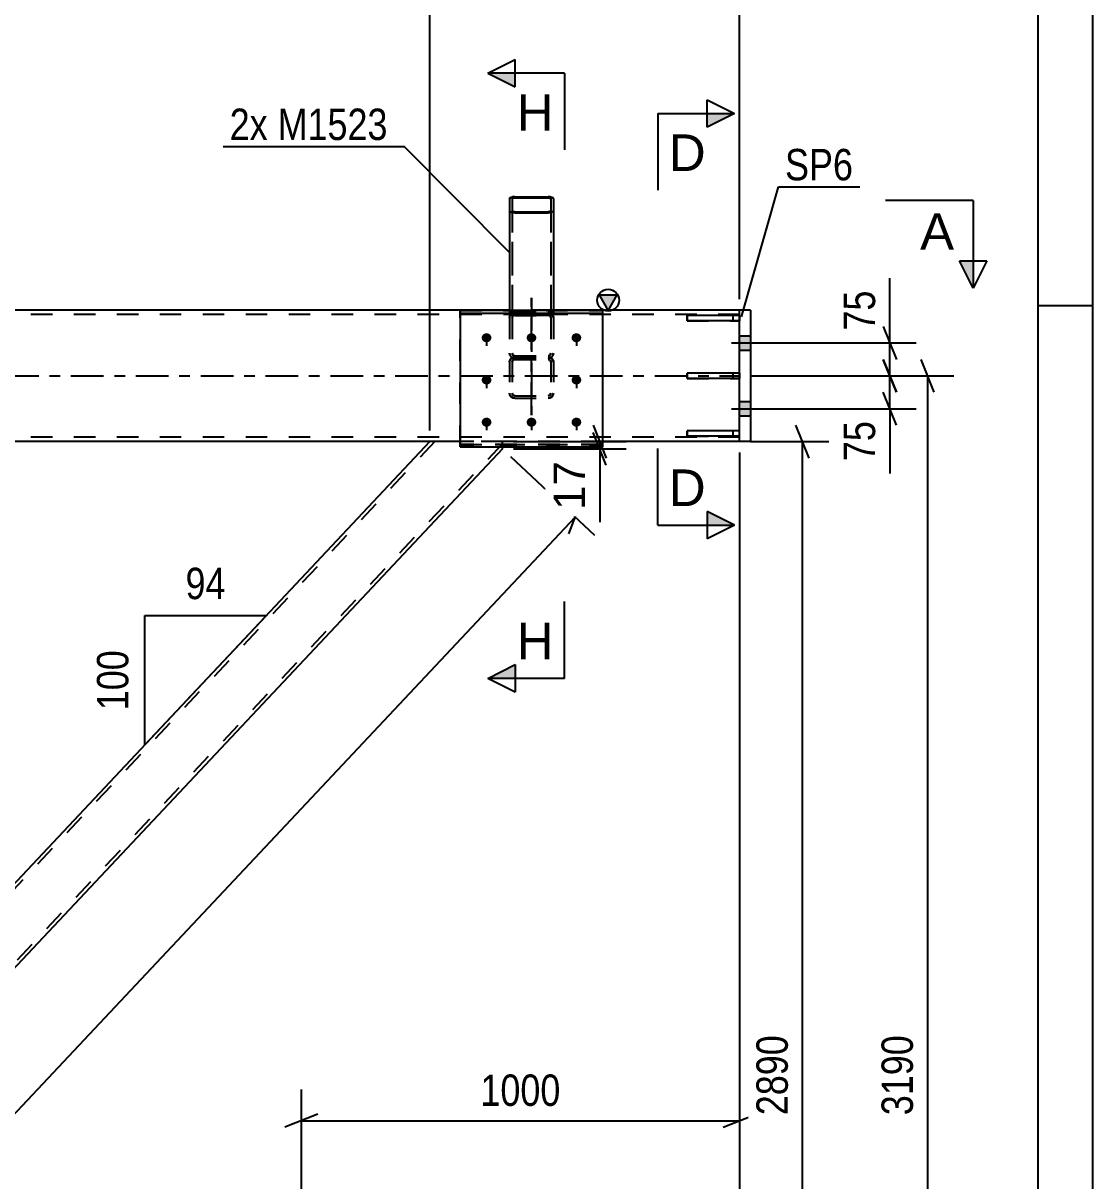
# Model space of a CAD drawing. Header units: millimetres. Extents: x -91 to 750, y -441 to 153.
# Drawn here: x 652.6 to 750.2, y -73.4 to 32.2 of the extents above; entities that cross this region are included whole.
import ezdxf

# ---------------------------------------------------------------- set-up
doc = ezdxf.new("R2010")
doc.units = ezdxf.units.MM
doc.linetypes.add('DXK_LINE_DOT2', pattern=[3.9198, 1.9599, -1.9599])
doc.linetypes.add('DXK_LINE_DOT3', pattern=[5.9187, 2.979, -0.9799, 0.9799, -0.9799])
doc.styles.add('Arial', font='ARIAL.TTF', dxfattribs={"height": 0.2})
doc.styles.add('Arial Narrow', font='ARIALN.TTF', dxfattribs={"height": 0.2})

# ---------------------------------------------------------------- blocks, each defined once
blk = doc.blocks.new('Unknown-761553909-1135')
at = {"color": 5, "linetype": 'Continuous'}
for p, q in [((750.23, -440.61), (750.23, 153.39)), ((745.23, -435.61), (745.23, 148.39)), ((750.23, 6.39), (745.23, 6.39))]:
    blk.add_line(p, q, dxfattribs=at)
blk = doc.blocks.new('Part-761553909-5133 - 4989')
at = {"color": 2, "linetype": 'Continuous'}
for p, q in [((718, -6), (718, 6)), ((719, 6), (718, 6)), ((719, 6), (719, -6)), ((719, -6), (718, -6))]:
    blk.add_line(p, q, dxfattribs=at)
blk = doc.blocks.new('Part-761553909-5236 - 4989')
at = {"color": 7, "linetype": 'DXK_LINE_DOT2'}
for p, q in [((690.17, -6), (581.64, -121.41)), ((696.36, -6.19), (587.83, -121.6)), ((696.36, -6), (689.73, -6)), ((696.36, -6.48), (696.36, -6))]:
    blk.add_line(p, q, dxfattribs=at)
at = {"color": 2, "linetype": 'Continuous'}
for p, q in [((689.73, -6), (639, -59.95)), ((696.36, -6.66), (588.27, -121.6)), ((696.36, -6.66), (696.36, -6.48))]:
    blk.add_line(p, q, dxfattribs=at)
blk = doc.blocks.new('Part-761553909-5281 - 4989')
at = {"color": 7, "linetype": 'DXK_LINE_DOT3'}
blk.add_line((699, 7.12), (699, -3.58), dxfattribs=at)
at = {"color": 7, "linetype": 'DXK_LINE_DOT2'}
for p, q in [((697, 5.31), (697.04, 5.51)), ((697, 5.31), (697, -1.59)), ((697.26, 5.41), (697.24, 5.31)), ((697.24, 5.31), (697.24, -1.59)), ((697.31, 5.5), (697.26, 5.41)), ((697.3, 5.79), (697.48, 5.83)), ((697.39, 5.55), (697.31, 5.5)), ((697.48, 5.57), (697.39, 5.55)), ((697.48, 5.83), (700.52, 5.83)), ((697.48, 5.57), (700.52, 5.57)), ((700.52, 5.83), (700.7, 5.79)), ((700.61, 5.55), (700.52, 5.57)), ((700.69, 5.5), (700.61, 5.55)), ((700.74, 5.41), (700.69, 5.5)), ((700.76, 5.31), (700.74, 5.41)), ((700.76, 5.31), (700.76, -1.59)), ((700.96, 5.51), (701, 5.31)), ((701, 5.31), (701, -1.59)), ((697.04, 1.88), (697, 2.08)), ((697.04, 1.44), (697, 1.27)), ((697.14, 1.59), (697.04, 1.44)), ((697.3, 1.69), (697.14, 1.59)), ((697.24, 2.08), (697.26, 1.98)), ((697.24, 1.27), (697.26, 1.36)), ((697.26, 1.98), (697.31, 1.9)), ((697.26, 1.36), (697.31, 1.43)), ((697.48, 1.72), (697.3, 1.69)), ((697.48, 1.57), (697.3, 1.61)), ((697.31, 1.9), (697.39, 1.84)), ((697.31, 1.43), (697.39, 1.48)), ((697.39, 1.84), (697.48, 1.82)), ((697.39, 1.48), (697.48, 1.5)), ((697.48, 1.82), (700.52, 1.82)), ((697.48, 1.72), (700.52, 1.72)), ((697.48, 1.57), (700.52, 1.57)), ((697.48, 1.5), (700.52, 1.5)), ((700.52, 1.82), (700.61, 1.84)), ((700.7, 1.69), (700.52, 1.72)), ((700.7, 1.61), (700.52, 1.57)), ((700.52, 1.5), (700.61, 1.48)), ((700.61, 1.84), (700.69, 1.9)), ((700.61, 1.48), (700.69, 1.43)), ((700.69, 1.9), (700.74, 1.98)), ((700.69, 1.43), (700.74, 1.36)), ((700.86, 1.59), (700.7, 1.69)), ((700.74, 1.98), (700.76, 2.08)), ((700.74, 1.36), (700.76, 1.27)), ((700.96, 1.44), (700.86, 1.59)), ((701, 2.08), (700.96, 1.88)), ((701, 1.27), (700.96, 1.44)), ((697, -1.59), (697.04, -1.76)), ((697.04, -1.76), (697.14, -1.91)), ((697.14, -1.91), (697.3, -2)), ((697.26, -1.67), (697.24, -1.59)), ((697.31, -1.75), (697.26, -1.67)), ((697.3, -2), (697.48, -2.04)), ((697.39, -1.79), (697.31, -1.75)), ((697.48, -1.81), (697.39, -1.79)), ((697.48, -1.81), (700.52, -1.81)), ((697.48, -2.04), (700.52, -2.04)), ((700.61, -1.79), (700.52, -1.81)), ((700.52, -2.04), (700.7, -2)), ((700.69, -1.75), (700.61, -1.79)), ((700.74, -1.67), (700.69, -1.75)), ((700.7, -2), (700.86, -1.91)), ((700.76, -1.59), (700.74, -1.67)), ((700.86, -1.91), (700.96, -1.76)), ((700.96, -1.76), (701, -1.59))]:
    blk.add_line(p, q, dxfattribs=at)
for centre, start, end in [((697.5, 5.33), 114.3199, 159.2417), ((700.5, 5.33), 20.7583, 65.6801), ((697.5, 2.06), 200.7583, 245.6801), ((700.5, 2.06), 294.3199, 339.2417)]:
    blk.add_arc(centre, 0.496, start, end, dxfattribs=at)
blk = doc.blocks.new('Part-761553909-5307 - 4989')
at = {"color": 7, "linetype": 'DXK_LINE_DOT3'}
blk.add_line((699, -3.58), (699, 7.12), dxfattribs=at)
at = {"color": 7, "linetype": 'DXK_LINE_DOT2'}
for p, q in [((697.04, 5.51), (697, 5.31)), ((697, 5.31), (697, -1.59)), ((697.24, 5.31), (697.26, 5.41)), ((697.24, 5.31), (697.24, -1.59)), ((697.26, 5.41), (697.31, 5.5)), ((697.48, 5.83), (697.3, 5.79)), ((697.31, 5.5), (697.39, 5.55)), ((697.39, 5.55), (697.48, 5.57)), ((697.48, 5.83), (700.52, 5.83)), ((697.48, 5.57), (700.52, 5.57)), ((700.7, 5.79), (700.52, 5.83)), ((700.52, 5.57), (700.61, 5.55)), ((700.61, 5.55), (700.69, 5.5)), ((700.69, 5.5), (700.74, 5.41)), ((700.74, 5.41), (700.76, 5.31)), ((700.76, 5.31), (700.76, -1.59)), ((701, 5.31), (700.96, 5.51)), ((701, 5.31), (701, -1.59)), ((697, 2.08), (697.04, 1.88)), ((697, 1.27), (697.04, 1.44)), ((697.04, 1.44), (697.14, 1.59)), ((697.14, 1.59), (697.3, 1.69)), ((697.26, 1.98), (697.24, 2.08)), ((697.26, 1.36), (697.24, 1.27)), ((697.31, 1.9), (697.26, 1.98)), ((697.31, 1.43), (697.26, 1.36)), ((697.3, 1.69), (697.48, 1.72)), ((697.3, 1.61), (697.39, 1.59)), ((697.39, 1.84), (697.31, 1.9)), ((697.39, 1.48), (697.31, 1.43)), ((697.48, 1.82), (697.39, 1.84)), ((697.39, 1.59), (697.48, 1.57)), ((697.48, 1.5), (697.39, 1.48)), ((697.48, 1.82), (700.52, 1.82)), ((697.48, 1.72), (700.52, 1.72)), ((697.48, 1.57), (700.52, 1.57)), ((697.48, 1.5), (700.52, 1.5)), ((700.61, 1.84), (700.52, 1.82)), ((700.52, 1.72), (700.7, 1.69)), ((700.52, 1.57), (700.69, 1.6)), ((700.61, 1.48), (700.52, 1.5)), ((700.69, 1.9), (700.61, 1.84)), ((700.69, 1.43), (700.61, 1.48)), ((700.74, 1.98), (700.69, 1.9)), ((700.69, 1.6), (700.7, 1.61)), ((700.74, 1.36), (700.69, 1.43)), ((700.7, 1.69), (700.86, 1.59)), ((700.76, 2.08), (700.74, 1.98)), ((700.76, 1.27), (700.74, 1.36)), ((700.86, 1.59), (700.96, 1.44)), ((700.96, 1.88), (701, 2.08)), ((700.96, 1.44), (701, 1.27)), ((697.04, -1.76), (697, -1.59)), ((697.14, -1.91), (697.04, -1.76)), ((697.3, -2), (697.14, -1.91)), ((697.24, -1.59), (697.26, -1.67)), ((697.26, -1.67), (697.31, -1.75)), ((697.48, -2.04), (697.3, -2)), ((697.31, -1.75), (697.39, -1.79)), ((697.39, -1.79), (697.48, -1.81)), ((697.48, -1.81), (700.52, -1.81)), ((697.48, -2.04), (700.52, -2.04)), ((700.52, -1.81), (700.61, -1.79)), ((700.7, -2), (700.52, -2.04)), ((700.61, -1.79), (700.69, -1.75)), ((700.69, -1.75), (700.74, -1.67)), ((700.86, -1.91), (700.7, -2)), ((700.74, -1.67), (700.76, -1.59)), ((700.96, -1.76), (700.86, -1.91)), ((701, -1.59), (700.96, -1.76))]:
    blk.add_line(p, q, dxfattribs=at)
for centre, start, end in [((697.5, 5.33), 114.32, 159.2417), ((700.5, 5.33), 20.7583, 65.68), ((697.5, 2.06), 200.7583, 245.68), ((700.5, 2.06), 294.32, 339.2417)]:
    blk.add_arc(centre, 0.496, start, end, dxfattribs=at)
blk = doc.blocks.new('Part-761553909-5310 - 4989')
at = {"color": 2, "linetype": 'Continuous'}
for p, q in [((705.5, 5.95), (692.5, 5.95)), ((692.5, 5.95), (692.5, -6.48)), ((692.5, 5.73), (705.5, 5.73)), ((705.5, -6.48), (705.5, 5.95)), ((692.5, -6.48), (705.5, -6.48))]:
    blk.add_line(p, q, dxfattribs=at)
at = {"color": 7, "linetype": 'DXK_LINE_DOT2'}
blk.add_line((692.5, -6.27), (705.5, -6.27), dxfattribs=at)
blk = doc.blocks.new('Part-761553909-5313 - 4989')
at = {"color": 7, "linetype": 'DXK_LINE_DOT2'}
for p, q in [((692.5, -6.48), (692.5, 5.95)), ((692.5, 5.95), (705.5, 5.95)), ((692.5, 5.73), (705.5, 5.73)), ((705.5, -6.48), (705.5, 5.95)), ((705.5, -6.27), (692.5, -6.27)), ((705.5, -6.48), (692.5, -6.48))]:
    blk.add_line(p, q, dxfattribs=at)
blk = doc.blocks.new('Part-761553909-5329 - 4989')
at = {"color": 2, "linetype": 'Continuous'}
for p, q in [((713.2, -0.24), (713.2, 0.24)), ((718, 0.24), (713.2, 0.24)), ((718, 0.24), (718, -0.24)), ((718, -0.24), (713.2, -0.24))]:
    blk.add_line(p, q, dxfattribs=at)
at = {"color": 7, "linetype": 'DXK_LINE_DOT2'}
for p, q in [((717.4, -0.24), (717.4, 0.24)), ((718, 0.24), (718, 0.24)), ((718, 0.24), (718, 0.24)), ((718, -0.24), (718, -0.24)), ((718, -0.24), (718, -0.24))]:
    blk.add_line(p, q, dxfattribs=at)
blk = doc.blocks.new('Part-761553909-5330 - 4989')
at = {"color": 2, "linetype": 'Continuous'}
for p, q in [((713.2, 5.02), (713.2, 5.5)), ((718, 5.5), (713.2, 5.5)), ((718, 5.5), (718, 5.02)), ((718, 5.02), (713.2, 5.02))]:
    blk.add_line(p, q, dxfattribs=at)
at = {"color": 7, "linetype": 'DXK_LINE_DOT2'}
for p, q in [((717.4, 5.02), (717.4, 5.5)), ((718, 5.5), (718, 5.5)), ((718, 5.5), (718, 5.5)), ((718, 5.02), (718, 5.02)), ((718, 5.02), (718, 5.02))]:
    blk.add_line(p, q, dxfattribs=at)
blk = doc.blocks.new('Part-761553909-5331 - 4989')
at = {"color": 2, "linetype": 'Continuous'}
for p, q in [((713.2, -5.5), (713.2, -5.02)), ((718, -5.02), (713.2, -5.02)), ((718, -5.5), (718, -5.02)), ((718, -5.5), (713.2, -5.5))]:
    blk.add_line(p, q, dxfattribs=at)
at = {"color": 7, "linetype": 'DXK_LINE_DOT2'}
for p, q in [((717.4, -5.5), (717.4, -5.02)), ((718, -5.02), (718, -5.02)), ((718, -5.02), (718, -5.02)), ((718, -5.5), (718, -5.5)), ((718, -5.5), (718, -5.5))]:
    blk.add_line(p, q, dxfattribs=at)
blk = doc.blocks.new('Part-761553909-5332 - 4989')
at = {"color": 7, "linetype": 'DXK_LINE_DOT2'}
for p, q in [((718, 0.24), (713.2, 0.24)), ((713.2, 0.24), (713.2, -0.24)), ((717.4, -0.24), (717.4, 0.24)), ((718, -0.24), (718, 0.24)), ((713.2, -0.24), (718, -0.24))]:
    blk.add_line(p, q, dxfattribs=at)
blk = doc.blocks.new('Part-761553909-5333 - 4989')
at = {"color": 7, "linetype": 'DXK_LINE_DOT2'}
for p, q in [((718, 5.5), (713.2, 5.5)), ((713.2, 5.5), (713.2, 5.02)), ((717.4, 5.02), (717.4, 5.5)), ((718, 5.02), (718, 5.5)), ((713.2, 5.02), (718, 5.02))]:
    blk.add_line(p, q, dxfattribs=at)
blk = doc.blocks.new('Part-761553909-5334 - 4989')
at = {"color": 7, "linetype": 'DXK_LINE_DOT2'}
for p, q in [((718, -5.02), (713.2, -5.02)), ((713.2, -5.02), (713.2, -5.5)), ((717.4, -5.5), (717.4, -5.02)), ((718, -5.5), (718, -5.02)), ((713.2, -5.5), (718, -5.5))]:
    blk.add_line(p, q, dxfattribs=at)
blk = doc.blocks.new('Part-761553909-5339 - 4989')
at = {"linetype": 'Continuous'}
blk.add_hatch(color=2, dxfattribs=at).paths.add_polyline_path([(706, 6), (705.2, 7.4), (706.8, 7.4)])
at = {"color": 2, "linetype": 'Continuous'}
for p, q in [((706, 6), (705.2, 7.4)), ((705.2, 7.4), (706.8, 7.4)), ((706.8, 7.4), (706, 6)), ((697, 6), (461, 6)), ((718, 6), (701, 6)), ((692.5, -6), (465.5, -6)), ((718, -6), (705.5, -6))]:
    blk.add_line(p, q, dxfattribs=at)
at = {"color": 7, "linetype": 'DXK_LINE_DOT2'}
for p, q in [((718, 5.6), (0, 5.6)), ((701, 6), (697, 6)), ((718, -6), (718, 6)), ((718, -5.6), (0, -5.6)), ((705.5, -6), (692.5, -6))]:
    blk.add_line(p, q, dxfattribs=at)
at = {"color": 7, "linetype": 'DXK_LINE_DOT3'}
blk.add_line((0, 0), (718, 0), dxfattribs=at)
at = {"color": 2, "linetype": 'Continuous'}
blk.add_circle((706, 6.9), 1, dxfattribs=at)
blk = doc.blocks.new('Bolt-761553909-5409 - 4989')
at = {"linetype": 'Continuous'}
for points in [[(694.9, 3.89), (694.99, 3.88), (695.08, 3.85), (695.16, 3.81), (695.23, 3.75), (695.28, 3.68), (695.32, 3.6), (695.34, 3.52), (695.34, 3.43), (695.32, 3.35), (695.28, 3.27), (695.23, 3.2), (695.16, 3.14), (695.08, 3.1), (694.99, 3.07), (694.9, 3.06), (694.81, 3.07), (694.72, 3.1), (694.64, 3.14), (694.57, 3.2), (694.52, 3.27), (694.48, 3.35), (694.46, 3.43), (694.46, 3.52), (694.48, 3.6), (694.52, 3.68), (694.57, 3.75), (694.64, 3.81), (694.72, 3.85), (694.81, 3.88)], [(699, 3.89), (699.09, 3.88), (699.18, 3.85), (699.26, 3.81), (699.33, 3.75), (699.38, 3.68), (699.42, 3.6), (699.44, 3.52), (699.44, 3.43), (699.42, 3.35), (699.38, 3.27), (699.33, 3.2), (699.26, 3.14), (699.18, 3.1), (699.09, 3.07), (699, 3.06), (698.91, 3.07), (698.82, 3.1), (698.74, 3.14), (698.67, 3.2), (698.62, 3.27), (698.58, 3.35), (698.56, 3.43), (698.56, 3.52), (698.58, 3.6), (698.62, 3.68), (698.67, 3.75), (698.74, 3.81), (698.82, 3.85), (698.91, 3.88)], [(703.1, 3.89), (703.19, 3.88), (703.28, 3.85), (703.36, 3.81), (703.43, 3.75), (703.48, 3.68), (703.52, 3.6), (703.54, 3.52), (703.54, 3.43), (703.52, 3.35), (703.48, 3.27), (703.43, 3.2), (703.36, 3.14), (703.28, 3.1), (703.19, 3.07), (703.1, 3.06), (703.01, 3.07), (702.92, 3.1), (702.84, 3.14), (702.77, 3.2), (702.72, 3.27), (702.68, 3.35), (702.66, 3.43), (702.66, 3.52), (702.68, 3.6), (702.72, 3.68), (702.77, 3.75), (702.84, 3.81), (702.92, 3.85), (703.01, 3.88)], [(694.9, 0.04), (694.99, 0.03), (695.08, 0), (695.16, -0.04), (695.23, -0.1), (695.28, -0.17), (695.32, -0.25), (695.34, -0.33), (695.34, -0.42), (695.32, -0.5), (695.28, -0.58), (695.23, -0.65), (695.16, -0.71), (695.08, -0.75), (694.99, -0.78), (694.9, -0.79), (694.81, -0.78), (694.72, -0.75), (694.64, -0.71), (694.57, -0.65), (694.52, -0.58), (694.48, -0.5), (694.46, -0.42), (694.46, -0.33), (694.48, -0.25), (694.52, -0.17), (694.57, -0.1), (694.64, -0.04), (694.72, 0), (694.81, 0.03)], [(703.1, 0.04), (703.19, 0.03), (703.28, 0), (703.36, -0.04), (703.43, -0.1), (703.48, -0.17), (703.52, -0.25), (703.54, -0.33), (703.54, -0.42), (703.52, -0.5), (703.48, -0.58), (703.43, -0.65), (703.36, -0.71), (703.28, -0.75), (703.19, -0.78), (703.1, -0.79), (703.01, -0.78), (702.92, -0.75), (702.84, -0.71), (702.77, -0.65), (702.72, -0.58), (702.68, -0.5), (702.66, -0.42), (702.66, -0.33), (702.68, -0.25), (702.72, -0.17), (702.77, -0.1), (702.84, -0.04), (702.92, 0), (703.01, 0.03)], [(694.9, -3.82), (694.99, -3.82), (695.08, -3.85), (695.16, -3.89), (695.23, -3.95), (695.28, -4.02), (695.32, -4.1), (695.34, -4.19), (695.34, -4.27), (695.32, -4.36), (695.28, -4.44), (695.23, -4.51), (695.16, -4.56), (695.08, -4.61), (694.99, -4.63), (694.9, -4.64), (694.81, -4.63), (694.72, -4.61), (694.64, -4.56), (694.57, -4.51), (694.52, -4.44), (694.48, -4.36), (694.46, -4.27), (694.46, -4.19), (694.48, -4.1), (694.52, -4.02), (694.57, -3.95), (694.64, -3.89), (694.72, -3.85), (694.81, -3.82)], [(699, -3.82), (699.09, -3.82), (699.18, -3.85), (699.26, -3.89), (699.33, -3.95), (699.38, -4.02), (699.42, -4.1), (699.44, -4.19), (699.44, -4.27), (699.42, -4.36), (699.38, -4.44), (699.33, -4.51), (699.26, -4.56), (699.18, -4.61), (699.09, -4.63), (699, -4.64), (698.91, -4.63), (698.82, -4.61), (698.74, -4.56), (698.67, -4.51), (698.62, -4.44), (698.58, -4.36), (698.56, -4.27), (698.56, -4.19), (698.58, -4.1), (698.62, -4.02), (698.67, -3.95), (698.74, -3.89), (698.82, -3.85), (698.91, -3.82)], [(703.1, -3.82), (703.19, -3.82), (703.28, -3.85), (703.36, -3.89), (703.43, -3.95), (703.48, -4.02), (703.52, -4.1), (703.54, -4.19), (703.54, -4.27), (703.52, -4.36), (703.48, -4.44), (703.43, -4.51), (703.36, -4.56), (703.28, -4.61), (703.19, -4.63), (703.1, -4.64), (703.01, -4.63), (702.92, -4.61), (702.84, -4.56), (702.77, -4.51), (702.72, -4.44), (702.68, -4.36), (702.66, -4.27), (702.66, -4.19), (702.68, -4.1), (702.72, -4.02), (702.77, -3.95), (702.84, -3.89), (702.92, -3.85), (703.01, -3.82)]]:
    blk.add_hatch(color=1, dxfattribs=at).paths.add_polyline_path(points)
at = {"color": 1, "linetype": 'Continuous'}
for p, q in [((694.9, 3.87), (694.9, 2.74)), ((699, 3.87), (699, 2.74)), ((703.1, 3.87), (703.1, 2.74)), ((694.9, 0.02), (694.9, -1.12)), ((703.1, 0.02), (703.1, -1.12)), ((694.9, -3.83), (694.9, -4.97)), ((699, -3.83), (699, -4.97)), ((703.1, -3.83), (703.1, -4.97))]:
    blk.add_line(p, q, dxfattribs=at)
blk = doc.blocks.new('Bolt-761553909-5410 - 4989')
at = {"color": 1, "linetype": 'DXK_LINE_DOT2'}
for p, q in [((694.9, 3.87), (694.9, 2.74)), ((699, 3.87), (699, 2.74)), ((703.1, 3.87), (703.1, 2.74)), ((694.9, 0.02), (694.9, -1.12)), ((703.1, 0.02), (703.1, -1.12)), ((694.9, -3.83), (694.9, -4.97)), ((699, -3.83), (699, -4.97)), ((703.1, -3.83), (703.1, -4.97))]:
    blk.add_line(p, q, dxfattribs=at)
blk = doc.blocks.new('Bolt-761553909-5413 - 4989')
at = {"linetype": 'Continuous'}
for points in [[(718, 3.66), (718, 2.34), (719, 2.34), (719, 3.66)], [(718, 3.66), (718, 2.34), (719, 2.34), (719, 3.66)], [(718, -2.34), (718, -3.66), (719, -3.66), (719, -2.34)], [(718, -2.34), (718, -3.66), (719, -3.66), (719, -2.34)]]:
    blk.add_hatch(color=1, dxfattribs=at).paths.add_polyline_path(points)
at = {"color": 1, "linetype": 'Continuous'}
for p, q in [((718, 3.66), (719, 3.66)), ((718, 3.66), (719, 3.66)), ((717.24, 3), (722, 3)), ((717.24, 3), (722, 3)), ((718, 2.34), (719, 2.34)), ((718, 2.34), (719, 2.34)), ((717.24, -3), (722, -3)), ((717.24, -3), (722, -3)), ((718, -2.34), (719, -2.34)), ((718, -2.34), (719, -2.34)), ((718, -3.66), (719, -3.66)), ((718, -3.66), (719, -3.66))]:
    blk.add_line(p, q, dxfattribs=at)
blk = doc.blocks.new('Part-761553909-5451 - 4989')
at = {"color": 7, "linetype": 'DXK_LINE_DOT2'}
for p, q in [((697, 16.15), (697.03, 16.21)), ((697.03, 16.21), (697.14, 16.27)), ((697.14, 16.27), (697.29, 16.31)), ((697.26, 16.18), (697.24, 16.15)), ((697.24, 16.15), (697.24, 5.69)), ((697.31, 16.21), (697.26, 16.18)), ((697.29, 16.31), (697.48, 16.32)), ((697.39, 16.23), (697.31, 16.21)), ((697.48, 16.23), (697.39, 16.23)), ((697.48, 16.32), (700.52, 16.32)), ((697.48, 16.23), (700.52, 16.23)), ((700.52, 16.32), (700.7, 16.31)), ((700.61, 16.23), (700.52, 16.23)), ((700.69, 16.21), (700.61, 16.23)), ((700.74, 16.18), (700.69, 16.21)), ((700.7, 16.31), (700.86, 16.27)), ((700.76, 16.15), (700.74, 16.18)), ((700.76, 16.15), (700.76, 5.69)), ((700.86, 16.27), (700.96, 16.21)), ((700.96, 16.21), (701, 16.15)), ((701, 16.15), (701, 5.69)), ((697.03, 14.97), (697, 15.04)), ((697.14, 14.92), (697.03, 14.97)), ((697.29, 14.88), (697.14, 14.92)), ((697.24, 15.04), (697.26, 15.01)), ((697.26, 15.01), (697.31, 14.98)), ((697.48, 14.86), (697.29, 14.88)), ((697.31, 14.98), (697.39, 14.96)), ((697.39, 14.96), (697.48, 14.95)), ((697.48, 14.95), (700.52, 14.95)), ((697.48, 14.86), (700.52, 14.86)), ((700.52, 14.95), (700.61, 14.96)), ((700.7, 14.88), (700.52, 14.86)), ((700.61, 14.96), (700.69, 14.98)), ((700.69, 14.98), (700.74, 15.01)), ((700.86, 14.92), (700.7, 14.88)), ((700.74, 15.01), (700.76, 15.04)), ((700.96, 14.97), (700.86, 14.92)), ((701, 15.04), (700.96, 14.97)), ((701, 6), (697, 6)), ((697, 6), (697, 5.69)), ((697, 5.83), (697.24, 5.83)), ((697, 5.69), (697.03, 5.62)), ((697.03, 5.62), (697.14, 5.57)), ((697.14, 5.57), (697.29, 5.53)), ((697.26, 5.66), (697.24, 5.69)), ((697.31, 5.63), (697.26, 5.66)), ((697.29, 5.53), (697.48, 5.52)), ((697.39, 5.61), (697.31, 5.63)), ((697.48, 5.6), (697.39, 5.61)), ((697.48, 5.6), (700.52, 5.6)), ((700.52, 5.52), (697.48, 5.52)), ((700.61, 5.61), (700.52, 5.6)), ((700.52, 5.52), (700.7, 5.53)), ((700.69, 5.63), (700.61, 5.61)), ((700.74, 5.66), (700.69, 5.63)), ((700.7, 5.53), (700.86, 5.57)), ((700.76, 5.69), (700.74, 5.66)), ((700.76, 5.83), (701, 5.83)), ((700.86, 5.57), (700.96, 5.62)), ((700.96, 5.62), (701, 5.69))]:
    blk.add_line(p, q, dxfattribs=at)
at = {"color": 2, "linetype": 'Continuous'}
for q in [(697, 6), (697, 16.15)]:
    blk.add_line((697, 16.15), q, dxfattribs=at)
blk = doc.blocks.new('Part-761553909-5456 - 4989')
at = {"color": 2, "linetype": 'Continuous'}
for p, q in [((697.04, 16.23), (697, 16.16)), ((697, 16.16), (697, 5.95)), ((697.14, 16.28), (697.04, 16.23)), ((697.3, 16.32), (697.14, 16.28)), ((697.24, 16.16), (697.26, 16.19)), ((697.24, 16.16), (697.24, 15.05)), ((697.26, 16.19), (697.31, 16.22)), ((697.48, 16.33), (697.3, 16.32)), ((697.31, 16.22), (697.39, 16.24)), ((697.39, 16.24), (697.48, 16.25)), ((697.48, 16.33), (700.52, 16.33)), ((697.48, 16.25), (700.52, 16.25)), ((700.7, 16.32), (700.52, 16.33)), ((700.52, 16.25), (700.61, 16.24)), ((700.61, 16.24), (700.69, 16.22)), ((700.69, 16.22), (700.74, 16.19)), ((700.86, 16.28), (700.7, 16.32)), ((700.74, 16.19), (700.76, 16.16)), ((700.76, 16.16), (700.76, 15.05)), ((700.96, 16.23), (700.86, 16.28)), ((701, 16.16), (700.96, 16.23)), ((701, 16.16), (701, 5.95)), ((697, 15.05), (697.04, 14.99)), ((697.04, 14.99), (697.14, 14.93)), ((697.14, 14.93), (697.3, 14.89)), ((697.26, 15.02), (697.24, 15.05)), ((697.31, 14.99), (697.26, 15.02)), ((697.3, 14.89), (697.48, 14.88)), ((697.39, 14.97), (697.31, 14.99)), ((697.48, 14.97), (697.39, 14.97)), ((697.48, 14.97), (700.52, 14.97)), ((697.48, 14.88), (700.52, 14.88)), ((700.61, 14.97), (700.52, 14.97)), ((700.52, 14.88), (700.7, 14.89)), ((700.69, 14.99), (700.61, 14.97)), ((700.74, 15.02), (700.69, 14.99)), ((700.7, 14.89), (700.86, 14.93)), ((700.76, 15.05), (700.74, 15.02)), ((700.86, 14.93), (700.96, 14.99)), ((700.96, 14.99), (701, 15.05))]:
    blk.add_line(p, q, dxfattribs=at)
at = {"color": 7, "linetype": 'DXK_LINE_DOT2'}
for p, q in [((697.24, 15.05), (697.24, 5.69)), ((700.76, 15.05), (700.76, 5.69)), ((701, 6), (697, 6)), ((697, 5.95), (697, 5.69)), ((697, 5.83), (697.24, 5.83)), ((697.04, 5.62), (697, 5.69)), ((697.14, 5.56), (697.04, 5.62)), ((697.3, 5.53), (697.14, 5.56)), ((697.24, 5.69), (697.26, 5.65)), ((697.26, 5.65), (697.31, 5.63)), ((697.48, 5.51), (697.3, 5.53)), ((697.31, 5.63), (697.39, 5.61)), ((697.39, 5.61), (697.48, 5.6)), ((697.48, 5.6), (700.52, 5.6)), ((697.48, 5.51), (700.52, 5.51)), ((700.52, 5.6), (700.61, 5.61)), ((700.7, 5.53), (700.52, 5.51)), ((700.61, 5.61), (700.69, 5.63)), ((700.69, 5.63), (700.74, 5.65)), ((700.86, 5.56), (700.7, 5.53)), ((700.74, 5.65), (700.76, 5.69)), ((700.76, 5.83), (701, 5.83)), ((700.96, 5.62), (700.86, 5.56)), ((701, 5.69), (700.96, 5.62)), ((701, 5.95), (701, 5.69))]:
    blk.add_line(p, q, dxfattribs=at)
blk = doc.blocks.new('StraightDimension-761553909-5983 - 4989')
at = {"color": 7, "linetype": 'Continuous'}
for p, q in [((731.71, 3), (731.71, 8.91)), ((731.71, 3), (731.71, 8.91)), ((731.11, 4.5), (732.31, 1.5)), ((720, 3), (734.11, 3)), ((731.71, 0), (731.71, 3)), ((732.31, -1.5), (731.11, 1.5)), ((719, 0), (734.11, 0))]:
    blk.add_line(p, q, dxfattribs=at)
at = {"color": 0}
blk.add_wipeout([(730.96, 8.38), (726.76, 8.38), (726.76, 3.52), (730.96, 3.52)], dxfattribs=at)
at = {"color": 3, "style": 'Arial Narrow'}
blk.add_text('75', height=2.863, rotation=90.0002, dxfattribs=at).set_placement((730.36, 4.13))
blk = doc.blocks.new('AngleDimension-761553909-5913 - 4989')
at = {"color": 7, "linetype": 'Continuous'}
for p, q in [((663.71, -21.87), (674.81, -21.87)), ((663.71, -33.67), (674.81, -21.87)), ((663.71, -33.67), (663.71, -21.87)), ((667.5, -29.64), (674.81, -21.87))]:
    blk.add_line(p, q, dxfattribs=at)
at = {"color": 0}
for points in [[(671.69, -20.97), (671.69, -16.77), (666.83, -16.77), (666.83, -20.97)], [(662.81, -24.43), (658.61, -24.43), (658.61, -31.11), (662.81, -31.11)]]:
    blk.add_wipeout(points, dxfattribs=at)
at = {"color": 3, "style": 'Arial Narrow'}
blk.add_text('94', height=2.863, dxfattribs=at).set_placement((667.43, -20.37))
blk.add_text('100', height=2.863, rotation=90.0002, dxfattribs=at).set_placement((662.21, -30.51))
blk = doc.blocks.new('StraightDimension-761553909-6388 - 4989')
at = {"color": 7, "linetype": 'Continuous'}
for p, q in [((718, -7), (718, -70.36)), ((678, -120.6), (678, -65.11)), ((679.5, -67.36), (676.5, -68.56)), ((716.5, -68.56), (719.5, -67.36)), ((678, -67.96), (718, -67.96))]:
    blk.add_line(p, q, dxfattribs=at)
at = {"color": 0}
blk.add_wipeout([(702.26, -67.21), (702.26, -63.01), (693.74, -63.01), (693.74, -67.21)], dxfattribs=at)
at = {"color": 3, "style": 'Arial Narrow'}
blk.add_text('1000', height=2.863, dxfattribs=at).set_placement((694.34, -66.61))
blk = doc.blocks.new('StraightDimension-761553909-11833 - 4989')
at = {"color": 7, "linetype": 'Continuous'}
blk.add_line((689.73, -5), (689.73, 45.53), dxfattribs=at)
blk = doc.blocks.new('StraightDimension-761553909-5992 - 4989')
at = {"color": 7, "linetype": 'Continuous'}
for p, q in [((731.11, 1.5), (732.31, -1.5)), ((719, 0), (734.11, 0)), ((731.71, -3), (731.71, 0)), ((732.31, -4.5), (731.11, -1.5)), ((720, -3), (734.11, -3)), ((731.71, -3), (731.71, -8.91)), ((731.71, -3), (731.71, -8.91))]:
    blk.add_line(p, q, dxfattribs=at)
at = {"color": 0}
blk.add_wipeout([(730.96, -3.53), (726.76, -3.53), (726.76, -8.38), (730.96, -8.38)], dxfattribs=at)
at = {"color": 3, "style": 'Arial Narrow'}
blk.add_text('75', height=2.863, rotation=90.0002, dxfattribs=at).set_placement((730.36, -7.78))
blk = doc.blocks.new('StraightDimension-761553909-6184 - 4989')
at = {"color": 7, "linetype": 'Continuous'}
for p, q in [((724.34, -7.5), (723.14, -4.5)), ((719, -6), (726.14, -6)), ((723.74, -121.6), (723.74, -6)), ((723.14, -120.1), (724.34, -123.1)), ((679, -121.6), (726.14, -121.6))]:
    blk.add_line(p, q, dxfattribs=at)
at = {"color": 0}
blk.add_wipeout([(722.99, -59.54), (718.79, -59.54), (718.79, -68.06), (722.99, -68.06)], dxfattribs=at)
at = {"color": 3, "style": 'Arial Narrow'}
blk.add_text('2890', height=2.863, rotation=90.0002, dxfattribs=at).set_placement((722.39, -67.46))
blk = doc.blocks.new('StraightDimension-761553909-6244 - 4989')
at = {"color": 7, "linetype": 'Continuous'}
for p, q in [((697.09, -7.35), (704.74, -14.54)), ((702.4, -14.4), (703.58, -11.39)), ((594.89, -127.83), (702.99, -12.89))]:
    blk.add_line(p, q, dxfattribs=at)
blk = doc.blocks.new('StraightDimension-761553909-6260 - 4989')
at = {"color": 7, "linetype": 'Continuous'}
blk.add_line((718, -7), (718, -176.13), dxfattribs=at)
blk = doc.blocks.new('StraightDimension-761553909-6271 - 4989')
at = {"color": 7, "linetype": 'Continuous'}
for p, q in [((735.76, -1.5), (734.56, 1.5)), ((719, 0), (737.56, 0)), ((735.16, -127.6), (735.16, 0)), ((734.56, -126.1), (735.76, -129.1)), ((679, -127.6), (737.56, -127.6))]:
    blk.add_line(p, q, dxfattribs=at)
at = {"color": 0}
blk.add_wipeout([(734.41, -59.54), (730.21, -59.54), (730.21, -68.06), (734.41, -68.06)], dxfattribs=at)
at = {"color": 3, "style": 'Arial Narrow'}
blk.add_text('3190', height=2.863, rotation=90.0002, dxfattribs=at).set_placement((733.81, -67.46))
blk = doc.blocks.new('StraightDimension-761553909-11194 - 4989')
at = {"color": 7, "linetype": 'Continuous'}
for p, q in [((704.63, -4.5), (705.83, -7.5)), ((705.83, -8.16), (704.63, -5.16)), ((697.36, -6), (707.63, -6)), ((705.23, -6.66), (705.23, -6)), ((697.36, -6.66), (707.63, -6.66)), ((705.23, -6.66), (705.23, -13.36)), ((705.23, -6.66), (705.23, -13.36))]:
    blk.add_line(p, q, dxfattribs=at)
at = {"color": 0}
blk.add_wipeout([(704.48, -7.19), (700.28, -7.19), (700.28, -12.83), (704.48, -12.83)], dxfattribs=at)
at = {"color": 3, "style": 'Arial'}
blk.add_text('17', height=2.865, rotation=90.0002, dxfattribs=at).set_placement((703.88, -12.23))
blk = doc.blocks.new('StraightDimension-761553909-11832 - 4989')
at = {"color": 7, "linetype": 'Continuous'}
for p, q in [((689.73, -5), (689.73, 45.53)), ((718, 7), (718, 45.53)), ((691.23, 35.69), (688.23, 34.49)), ((689.73, 35.09), (718, 35.09)), ((716.5, 34.49), (719.5, 35.69))]:
    blk.add_line(p, q, dxfattribs=at)
at = {"color": 0}
blk.add_wipeout([(707.21, 35.84), (707.21, 40.04), (700.52, 40.04), (700.52, 35.84)], dxfattribs=at)
at = {"color": 3, "style": 'Arial Narrow'}
blk.add_text('707', height=2.863, dxfattribs=at).set_placement((701.12, 36.44))
at = {"color": 0, "linetype": 'Continuous'}
blk.add_wipeout([(717.4, 46.13), (713.2, 46.13), (713.2, 35.79), (717.4, 35.79)], dxfattribs=at)
at = {"color": 3, "linetype": 'Continuous', "style": 'Arial Narrow'}
blk.add_text('17950', height=2.863, rotation=90.0002, dxfattribs=at).set_placement((716.8, 36.39))
blk = doc.blocks.new('Mark-761553909-5129 - 4989')
at = {"color": 30, "linetype": 'Continuous'}
for p, q in [((718.17, 5.37), (721.54, 17.24)), ((721.54, 17.24), (728.96, 17.24))]:
    blk.add_line(p, q, dxfattribs=at)
at = {"color": 0}
blk.add_wipeout([(728.36, 17.84), (728.36, 20.84), (722.14, 20.84), (722.14, 17.84)], dxfattribs=at)
blk.add_wipeout([(728.36, 17.84), (728.36, 20.84), (722.14, 20.84), (722.14, 17.84)], dxfattribs=at)
at = {"color": 3, "style": 'Arial Narrow'}
blk.add_text('SP6', height=2.863, dxfattribs=at).set_placement((722.14, 17.84))
blk = doc.blocks.new('SectionMark-761553909-6498 - 4989')
at = {"linetype": 'Continuous'}
blk.add_hatch(color=6, dxfattribs=at).paths.add_polyline_path([(738.07, 10.5), (739.32, 10.5), (739.32, 8)])
at = {"color": 6, "linetype": 'Continuous'}
for p, q in [((739.32, 16), (731.32, 16)), ((739.32, 16), (739.32, 8)), ((738.07, 10.5), (740.57, 10.5)), ((739.32, 8), (738.07, 10.5)), ((740.57, 10.5), (739.32, 8))]:
    blk.add_line(p, q, dxfattribs=at)
at = {"color": 0, "linetype": 'Continuous'}
blk.add_wipeout([(737.57, 11.5), (737.57, 15), (734.46, 15), (734.46, 11.5)], dxfattribs=at)
at = {"color": 3, "linetype": 'Continuous', "style": 'Arial'}
blk.add_text('A', height=3.34, dxfattribs=at).set_placement((734.46, 11.5))
blk = doc.blocks.new('SectionMark-761553909-6500 - 4989')
at = {"color": 6, "linetype": 'Continuous'}
for p, q in [((715.03, 25.19), (717.53, 23.94)), ((710.53, 23.94), (710.53, 16.94)), ((710.53, 23.94), (717.53, 23.94)), ((710.53, -13.63), (710.53, -6.63)), ((710.53, -13.63), (717.53, -13.63)), ((717.53, -13.63), (715.03, -14.88))]:
    blk.add_line(p, q, dxfattribs=at)
at = {"color": 0, "linetype": 'Continuous'}
for points in [[(714.9, 18.69), (714.9, 22.19), (711.53, 22.19), (711.53, 18.69)], [(714.9, -11.88), (714.9, -8.38), (711.53, -8.38), (711.53, -11.88)]]:
    blk.add_wipeout(points, dxfattribs=at)
at = {"linetype": 'Continuous'}
for points in [[(715.03, 22.69), (715.03, 23.94), (717.53, 23.94)], [(715.03, -13.63), (715.03, -12.38), (717.53, -13.63)]]:
    blk.add_hatch(color=6, dxfattribs=at).paths.add_polyline_path(points)
at = {"color": 6, "linetype": 'Continuous'}
for p, q in [((715.03, 22.69), (715.03, 25.19)), ((717.53, 23.94), (715.03, 22.69)), ((717.53, -13.63), (715.03, -12.38)), ((715.03, -12.38), (715.03, -14.88))]:
    blk.add_line(p, q, dxfattribs=at)
at = {"color": 3, "linetype": 'Continuous', "style": 'Arial'}
for p in [(711.53, 18.69), (711.53, -11.88)]:
    blk.add_text('D', height=3.34, dxfattribs=at).set_placement(p)
blk = doc.blocks.new('SectionMark-761553909-6506 - 4989')
at = {"color": 6, "linetype": 'Continuous'}
for p, q in [((695.02, 27.61), (697.52, 28.86)), ((702.02, 27.61), (695.02, 27.61)), ((702.02, 27.61), (702.02, 20.61)), ((702.02, -27.6), (702.02, -20.6)), ((702.02, -27.6), (695.02, -27.6)), ((697.52, -28.85), (695.02, -27.6))]:
    blk.add_line(p, q, dxfattribs=at)
at = {"color": 0, "linetype": 'Continuous'}
for points in [[(701.02, 22.36), (701.02, 25.86), (697.65, 25.86), (697.65, 22.36)], [(701.02, -25.85), (701.02, -22.35), (697.65, -22.35), (697.65, -25.85)]]:
    blk.add_wipeout(points, dxfattribs=at)
at = {"linetype": 'Continuous'}
for points in [[(697.52, 27.61), (697.52, 26.36), (695.02, 27.61)], [(697.52, -26.35), (697.52, -27.6), (695.02, -27.6)]]:
    blk.add_hatch(color=6, dxfattribs=at).paths.add_polyline_path(points)
at = {"color": 6, "linetype": 'Continuous'}
for p, q in [((697.52, 26.36), (697.52, 28.86)), ((695.02, 27.61), (697.52, 26.36)), ((695.02, -27.6), (697.52, -26.35)), ((697.52, -26.35), (697.52, -28.85))]:
    blk.add_line(p, q, dxfattribs=at)
at = {"color": 3, "linetype": 'Continuous', "style": 'Arial'}
for p in [(697.65, 22.36), (697.65, -25.85)]:
    blk.add_text('H', height=3.34, dxfattribs=at).set_placement(p)
blk = doc.blocks.new('MarkSet-761553909-6580 - 4989')
at = {"color": 30, "linetype": 'Continuous'}
for p in [(670.86, 20.92), (697, 11.24)]:
    blk.add_line(p, (687.39, 20.92), dxfattribs=at)
at = {"color": 0}
for points in [[(674.93, 21.52), (674.93, 24.52), (671.46, 24.52), (671.46, 21.52)], [(685.89, 21.52), (685.89, 24.52), (675.83, 24.52), (675.83, 21.52)]]:
    blk.add_wipeout(points, dxfattribs=at)
for points in [[(674.93, 21.52), (674.93, 24.52), (671.46, 24.52), (671.46, 21.52)], [(685.89, 21.52), (685.89, 24.52), (675.83, 24.52), (675.83, 21.52)]]:
    blk.add_wipeout(points, dxfattribs=at)
at = {"color": 3, "style": 'Arial Narrow'}
for s, p in [('2x', (671.46, 21.52)), ('M1523', (675.83, 21.52))]:
    blk.add_text(s, height=2.863, dxfattribs=at).set_placement(p)

msp = doc.modelspace()

# ---------------------------------------------------------------- block references
for name in ['Unknown-761553909-1135', 'Part-761553909-5456 - 4989', 'Part-761553909-5451 - 4989', 'Part-761553909-5339 - 4989', 'Part-761553909-5281 - 4989', 'Part-761553909-5307 - 4989', 'Part-761553909-5310 - 4989', 'Part-761553909-5313 - 4989', 'Part-761553909-5330 - 4989', 'Part-761553909-5333 - 4989', 'Part-761553909-5133 - 4989', 'Bolt-761553909-5409 - 4989', 'Bolt-761553909-5410 - 4989', 'Bolt-761553909-5413 - 4989', 'Part-761553909-5329 - 4989', 'Part-761553909-5332 - 4989', 'Part-761553909-5331 - 4989', 'Part-761553909-5334 - 4989', 'Part-761553909-5236 - 4989']:
    msp.add_blockref(name, (0, 0))

# ---------------------------------------------------------------- next in the draw order: block references
for name in ['StraightDimension-761553909-11833 - 4989', 'StraightDimension-761553909-5983 - 4989', 'StraightDimension-761553909-6388 - 4989', 'AngleDimension-761553909-5913 - 4989']:
    msp.add_blockref(name, (0, 0))

# ---------------------------------------------------------------- next in the draw order: block references
msp.add_blockref('StraightDimension-761553909-5992 - 4989', (0, 0))

# ---------------------------------------------------------------- next in the draw order: block references
msp.add_blockref('StraightDimension-761553909-6184 - 4989', (0, 0))

# ---------------------------------------------------------------- next in the draw order: block references
msp.add_blockref('StraightDimension-761553909-6244 - 4989', (0, 0))

# ---------------------------------------------------------------- next in the draw order: block references
msp.add_blockref('StraightDimension-761553909-6260 - 4989', (0, 0))

# ---------------------------------------------------------------- next in the draw order: block references
msp.add_blockref('StraightDimension-761553909-6271 - 4989', (0, 0))

# ---------------------------------------------------------------- next in the draw order: block references
msp.add_blockref('StraightDimension-761553909-11194 - 4989', (0, 0))

# ---------------------------------------------------------------- next in the draw order: block references
msp.add_blockref('StraightDimension-761553909-11832 - 4989', (0, 0))

# ---------------------------------------------------------------- next in the draw order: block references
msp.add_blockref('Mark-761553909-5129 - 4989', (0, 0))

# ---------------------------------------------------------------- next in the draw order: block references
msp.add_blockref('SectionMark-761553909-6498 - 4989', (0, 0))

# ---------------------------------------------------------------- next in the draw order: block references
for name in ['SectionMark-761553909-6506 - 4989', 'SectionMark-761553909-6500 - 4989']:
    msp.add_blockref(name, (0, 0))

# ---------------------------------------------------------------- next in the draw order: block references
msp.add_blockref('MarkSet-761553909-6580 - 4989', (0, 0))

doc.saveas('drawing.dxf')
